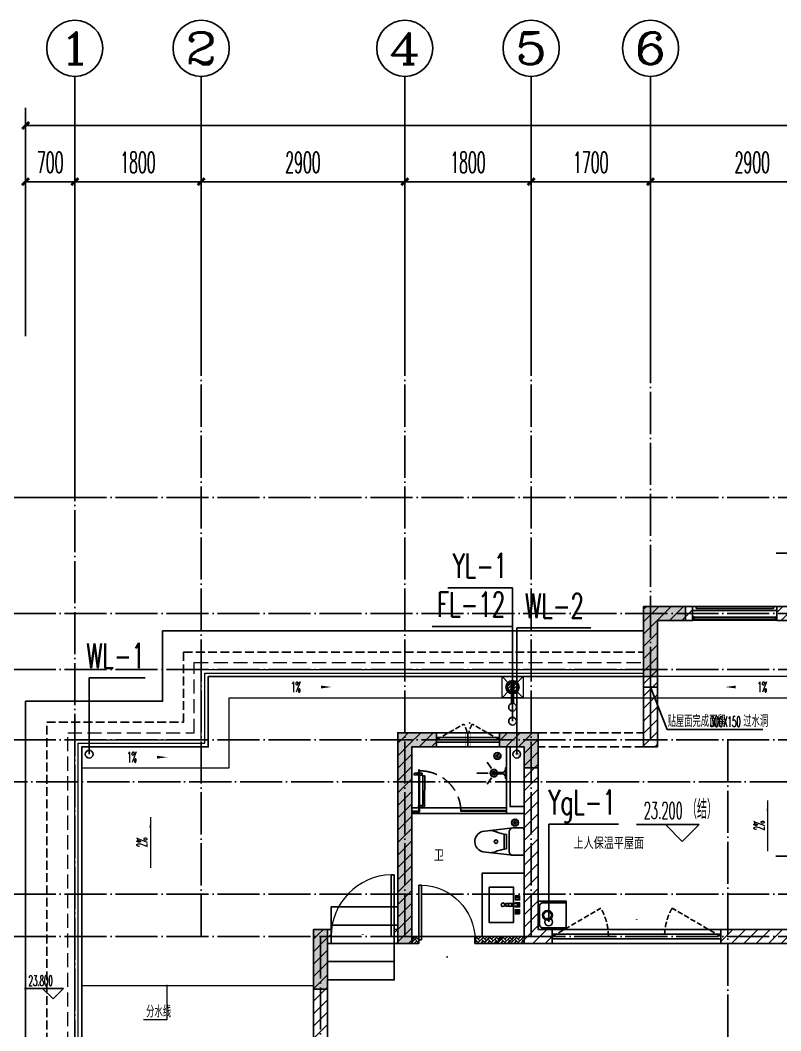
# Model space of a CAD drawing. Extents: x 27938 to 1507990, y 110129 to 923079.
# Drawn here: x 827139 to 837972, y 289166 to 303560 of the extents above; entities that cross this region are included whole.
import ezdxf
from ezdxf.enums import TextEntityAlignment as Align

# ---------------------------------------------------------------- set-up
doc = ezdxf.new("R2010")
doc.units = 0
doc.header["$LTSCALE"] = 1000
doc.header["$MEASUREMENT"] = 0
for name, pattern in [('#P_--_20B1_001_t3$0$DASH', [0.35, 0.25, -0.1]), ('__DASH', [0.35, 0.25, -0.1]), ('DASH', [0.35, 0.25, -0.1]), ('DOTE', [2.42, 2, -0.2, 0.02, -0.2])]:
    doc.linetypes.add(name, pattern=pattern)
for name, color, linetype in [('----建筑底图', 8, 'Continuous'), ('3-栏杆1', 135, 'Continuous'), ('AXIS', 3, 'Continuous'), ('AXIS_TEXT', 7, 'Continuous'), ('COLU', 7, 'Continuous'), ('COLUMN', 9, 'Continuous'), ('DIM_ELEV', 3, 'Continuous'), ('DIM_LEAD', 3, 'Continuous'), ('DIM_不分区消火栓', 1, 'Continuous'), ('DIM_废水', 31, 'Continuous'), ('DIM_污水', 2, 'Continuous'), ('DIM_雨水', 4, 'Continuous'), ('DIM_餐饮排水', 31, 'Continuous'), ('DOTE', 1, 'Continuous'), ('EQUIP_污水', 7, 'Continuous'), ('EQUIP_雨水斗', 7, 'Continuous'), ('IP-bath&kitchen-JOHNSON', 4, 'Continuous'), ('LVTRY', 6, 'Continuous'), ('P-bath&kitchen-JOHNSON', 4, 'Continuous'), ('PIPE-雨水', 4, 'TG_Y'), ('PUB_HATCH', 8, 'Continuous'), ('PUB_TEXT', 4, 'Continuous'), ('ROOF', 4, 'Continuous'), ('S-砼墙填充', 251, 'Continuous'), ('STAIR', 2, 'Continuous'), ('VPIPE-中水', 122, 'Continuous'), ('VPIPE-废水', 31, 'Continuous'), ('VPIPE-污水', 2, 'W'), ('VPIPE-雨水', 4, 'Y'), ('WALL', 9, 'Continuous'), ('WINDOW', 4, 'Continuous'), ('WINDOW_TEXT', 7, 'Continuous'), ('保温', 6, 'Continuous'), ('机电标识类', 1, 'Continuous'), ('污水', 3, 'Continuous'), ('看线', 251, 'Continuous'), ('管', 193, 'Continuous'), ('铝合金', 144, 'Continuous')]:
    doc.layers.add(name, color=color, linetype=linetype)
for name, color, linetype, lineweight in [('平面-分水线', 214, 'Continuous', 15), ('平面-排水沟', 86, 'Continuous', 15), ('平面-栏杆', 135, 'Continuous', 15), ('平面-看线', 45, 'Continuous', 15), ('平面-空调室内机', 176, 'Continuous', 9), ('空调', 76, 'Continuous', 13)]:
    doc.layers.add(name, color=color, linetype=linetype, lineweight=lineweight)
doc.styles.add('_TCH_AXIS', font='COMPLEX', dxfattribs={"bigfont": 'GBCBIG'})
doc.styles.add('_TCH_DIM', font='SIMPLEX.shx', dxfattribs={"width": 0.7, "bigfont": 'GBCBIG.shx'})
doc.styles.add('_TCH_DIM_T3', font='SIMPLEX.shx', dxfattribs={"width": 0.494118, "bigfont": 'GBCBIG.shx'})
doc.styles.add('_TCH_WINDOW', font='SIMPLEX.shx', dxfattribs={"width": 0.7, "height": 3.5, "bigfont": 'GBCBIG.shx'})
doc.styles.add('_TWT_SERIAL', font='SIMPLEX', dxfattribs={"width": 0.8, "height": 3.5, "bigfont": 'HZTXT'})
doc.styles.add('COMPLEX', font='COMPLEX')
doc.styles.add('DIM_FONT_T3', font='SIMPLEX', dxfattribs={"width": 0.705882, "bigfont": 'GBCBIG'})
doc.styles.get("Standard").update_dxf_attribs({"font": 'gbenor.shx', "bigfont": 'gbcbig.shx'})
doc.styles.add('TG_LINETYPE', font='SIMPLEX', dxfattribs={"width": 0.8, "height": 3, "bigfont": 'HZTXT'})
doc.linetypes.add('TG_Y', pattern='A,2,-0.229,["Y",TG_LINETYPE,S=0.1,R=0,X=-0.229,Y=-0.15],0', length=2.229)
doc.linetypes.add('W', pattern='A,3,-0.2,["W",Standard,S=0.25,R=0,X=-0.1,Y=-0.115],-0.2', length=3.4)
doc.linetypes.add('Y', pattern='A,3,-0.2,["Y",Standard,S=0.25,R=0,X=-0.1,Y=-0.115],-0.2', length=3.4)
doc.dimstyles.new('_TCH_ARCH&&100', dxfattribs={"dimtxt": 297.5, "dimasz": 100, "dimexe": 250, "dimexo": 300, "dimgap": 126.25, "dimtad": 1, "dimdec": 0, "dimzin": 0, "dimdsep": 46, "dimtxsty": '_TCH_DIM_T3', "dimblk": 'ARCHTICK', "dimcen": 0.09, "dimclrt": 4, "dimazin": 2, "dimtfac": 1, "dimtdec": 0, "dimtix": 1, "dimtmove": 2, "dimatfit": 3, "dimfxl": 100, "dimtolj": 1, "dimtzin": 0, "dimarcsym": 0})
pattern_1 = [(45, (0, 0), (0, 47.4157523), [100.584, -33.528]), (135, (23.708, 23.708), (3e-15, 47.4157523), [100.584, -33.528])]
pattern_2 = [(45, (0, 89.76), (-88.3884, 88.3884), [])]

# ---------------------------------------------------------------- blocks, each defined once
blk = doc.blocks.new('dongkong')
blk.add_wipeout([(-603756, 210771), (-603756, 210571), (-603836, 210571), (-603836, 210771)])
at = {"layer": '机电标识类', "color": 250, "linetype": 'DASH', "ltscale": 400}
for p, q in [((-603796, 210771), (-603796, 210571)), ((-603896, 210671), (-603696, 210671))]:
    blk.add_line(p, q, dxfattribs=at)
at = {"layer": '空调', "color": 6, "linetype": 'DASH', "const_width": 2}
blk.add_lwpolyline([(-603756, 210771), (-603756, 210571), (-603836, 210571), (-603836, 210771)], close=True, dxfattribs=at)
blk = doc.blocks.new('$lvtry$00000171')
at = {"color": 0}
for p, q in [((-74, 11), (-11, 74)), ((-70, -27), (27, 70)), ((-53, -53), (53, 53)), ((-27, -70), (70, 27)), ((11, -74), (74, -11))]:
    blk.add_line(p, q, dxfattribs=at)
blk.add_circle((0, 0), 75, dxfattribs=at)
blk.add_point((0, 0), dxfattribs=at)
blk = doc.blocks.new('R5T6Y7TRF')
at = {"layer": '平面-分水线', "color": 4, "elevation": -134}
blk.add_lwpolyline([(392485, -26438), (392785, -26438), (392785, -26738), (392485, -26738)], close=True, dxfattribs=at)
for points in [[(392485, -26438), (392582, -26534)], [(392688, -26534), (392785, -26438)], [(392485, -26738), (392593, -26629)], [(392676, -26629), (392785, -26738)]]:
    blk.add_lwpolyline(points, dxfattribs=at)
at = {"layer": 'LVTRY', "color": 4}
blk.add_blockref('$lvtry$00000171', (392635, -26588, -134), dxfattribs=at)
blk = doc.blocks.new('GDGDGDGRGD')
at = {"linetype": '__DASH', "ltscale": 0.1}
blk.add_wipeout([(428917, 296115), (428717, 296115), (428717, 295815), (428917, 295815)], dxfattribs=at).dxf.layer = '污水'
at = {"layer": '机电标识类', "color": 250, "linetype": 'DASH', "ltscale": 400}
for p, q in [((428817, 295715), (428817, 296215)), ((428917, 295965), (428717, 295965))]:
    blk.add_line(p, q, dxfattribs=at)
at = {"layer": '污水', "linetype": '__DASH', "ltscale": 0.1, "const_width": 10}
blk.add_lwpolyline([(428917, 296115), (428717, 296115), (428717, 295815), (428917, 295815)], close=True, dxfattribs=at)
blk = doc.blocks.new('GDGDGRD')
at = {"layer": 'PUB_HATCH'}
blk.add_hatch(color=256, dxfattribs=at).paths.add_polyline_path([(429316, 297615), (428717, 297615), (428717, 296615), (428917, 296615), (428917, 297415), (429316, 297415)])
at = {"layer": 'S-砼墙填充'}
h = blk.add_hatch(color=256, dxfattribs=at)
h.dxf.hatch_style = 1
h.paths.add_polyline_path([(425767, 295815), (425767, 295615), (425417, 295615), (425417, 292815), (425217, 292815), (425217, 295815)])
h = blk.add_hatch(color=256, dxfattribs=at)
h.dxf.hatch_style = 1
h.paths.add_polyline_path([(426667, 295815), (426667, 295615), (427017, 295615), (427017, 295315), (427217, 295315), (427217, 295815)])
h = blk.add_hatch(color=256, dxfattribs=at)
h.dxf.hatch_style = 1
h.paths.add_polyline_path([(424217, 293015), (424217, 292815), (424217, 292165), (424017, 292165), (424017, 293015)])
at = {"layer": 'COLU', "color": 6}
for points in [[(425767, 295815), (425767, 295615), (425417, 295615), (425417, 292815), (425217, 292815), (425217, 295815)], [(426667, 295815), (426667, 295615), (427017, 295615), (427017, 295315), (427217, 295315), (427217, 295815)], [(424217, 293015), (424217, 292815), (424217, 292815), (424217, 292165), (424017, 292165), (424017, 293015)]]:
    blk.add_lwpolyline(points, close=True, dxfattribs=at)
at = {"layer": 'COLUMN', "color": 6}
for p, q in [((429316, 297615), (428717, 297615)), ((428717, 297615), (428717, 296615)), ((429316, 297415), (429316, 297615)), ((428917, 296615), (428917, 297415)), ((428917, 297415), (429316, 297415)), ((428717, 296615), (428917, 296615))]:
    blk.add_line(p, q, dxfattribs=at)
blk = doc.blocks.new('VXVXVXDVXDVXVDX')
at = {"layer": '保温', "linetype": 'ByBlock', "ltscale": 10}
h = blk.add_hatch(dxfattribs=at)
h.set_pattern_fill('AR-HBONE', color=251, scale=55)
h.set_pattern_definition(pattern_1)
h.paths.add_polyline_path([(425517, 292815), (425517, 292915), (425417, 292915), (425417, 292815)])
h = blk.add_hatch(dxfattribs=at)
h.set_pattern_fill('AR-HBONE', color=251, scale=55)
h.set_pattern_definition(pattern_1)
h.paths.add_polyline_path([(427017, 292815), (427017, 292915), (426317, 292915), (426317, 292815)])
at = {"layer": '保温', "color": 251, "linetype": 'ByBlock', "ltscale": 10}
blk.add_line((427017, 292915), (427017, 292815), dxfattribs=at)
blk = doc.blocks.new('A$C3EB2330C')
at = {"layer": '管'}
for p, q in [((0, 380), (330, 380)), ((380, 330), (380, 70)), ((330, 20), (0, 20))]:
    blk.add_line(p, q, dxfattribs=at)
blk.add_lwpolyline([(400, 400), (400, 0), (0, 0), (0, 400)], close=True, dxfattribs=at)
for centre, start, end in [((330, 330), 0, 90), ((330, 70), 270, 360)]:
    blk.add_arc(centre, 50, start, end, dxfattribs=at)
blk.add_ellipse((267, 200), major_axis=(-49.5, -49.5), ratio=1, start_param=-0.785398, end_param=5.497787, dxfattribs=at)
blk = doc.blocks.new('rrrrrrrrrrrra')
at = {"color": 0}
for p, q in [((-112, 459), (-112, 324)), ((253, 484), (-87, 484)), ((278, 324), (278, 459)), ((-112, 324), (-64, -103)), ((278, 324), (228, -116)), ((-59, 271), (224, 271)), ((-21, 232), (-34, 154)), ((191, 200), (-26, 200)), ((186, 232), (-21, 232)), ((186, 232), (199, 154))]:
    blk.add_line(p, q, dxfattribs=at)
for centre, radius, start, end in [((-87, 459), 25, 90, 180), ((253, 459), 25, 0, 90), ((-59, 324), 53.3, 180, 270), ((224, 324), 53.3, 270, 0), ((-323, 210), 294, 333.5369, 351.4828), ((488, 210), 294, 188.5172, 206.4631), ((149, -3), 224, 158.5202, 180), ((16, -3), 224, 0, 21.4798), ((84, -64), 153, 195.0773, 340.1181)]:
    blk.add_arc(centre, radius, start, end, dxfattribs=at)
blk = doc.blocks.new('A$C1E0F638F')
at = {"color": 0}
for points in [[(500, 435), (500, 85), (0, 85), (0, 435)], [(270, 30), (230, 30), (230, 195), (270, 195)], [(120, 0), (180, 0), (180, 60), (120, 60)], [(147, 55), (153, 55), (153, 5), (147, 5)], [(230, 30), (270, 30), (270, 10), (230, 10)], [(380, 0), (320, 0), (320, 60), (380, 60)], [(353, 55), (347, 55), (347, 5), (353, 5)]]:
    blk.add_lwpolyline(points, close=True, dxfattribs=at)
blk.add_lwpolyline([(270, 60), (280, 60), (280, 0), (220, 0), (220, 60), (230, 60)], dxfattribs=at)
blk.add_circle((250, 236), 26, dxfattribs=at)
blk = doc.blocks.new('135')
blk.add_hatch(color=0).paths.add_polyline_path([(5, 2), (4, -1), (-5, 2), (-4, 5)])
at = {"color": 0}
for p, q in [((-6, 19), (-3, 19)), ((-3, 19), (-6, 19)), ((-6, 3), (5, -2)), ((-6, 3), (-5, 3)), ((-5, 11), (-5, 31)), ((5, 11), (-5, 11)), ((5, 10), (-5, 10)), ((-5, 3), (-4, 6)), ((-4, 6), (5, 2)), ((0, 0), (0, 39)), ((6, 19), (3, 19)), ((3, 19), (6, 19)), ((4, -1), (5, 2)), ((5, 11), (5, 32)), ((4, -1), (6, -2))]:
    blk.add_line(p, q, dxfattribs=at)
for centre, radius, start, end in [((6, 16), 13.5, 151.0147, 204.8403), ((13, 4), 20.5, 163.0924, 182.0012), ((-6, 4), 1, 184.2275, 248.4661), ((-5, 22), 0.5, 335.7643, 151.0147), ((4, 18), 9.42, 155.7643, 171.9773), ((9, 15), 14.6, 166.278, 198.0953), ((14, 4), 19.5, 163.7443, 182.5269), ((-5, 3), 0.5, 181.9385, 247.2597), ((5, 22), 0.5, 29.8425, 204.574), ((-6, 17), 11.7, 10.475, 24.574), ((-6, 15), 12.4, 338.6449, 16.0476), ((29, 7), 24, 172.9439, 199.2318), ((-6, 16), 13.4, 334.9111, 29.8425), ((26, 6), 20.6, 169.1454, 199.9526), ((6, -1), 1.17, 247.4597, 19.9526), ((6, -1), 0.5, 247.4597, 19.2318)]:
    blk.add_arc(centre, radius, start, end, dxfattribs=at)
blk.add_open_spline([(-5, 31), (-4, 31), (-2, 33), (1, 29), (3, 31), (5, 32)], degree=3, knots=[0, 0, 0, 0, 3.066329, 6.218313, 11.124135, 11.124135, 11.124135, 11.124135], dxfattribs=at)
blk = doc.blocks.new('SDFAWERAWER')
at = {"layer": 'LVTRY', "color": 0}
for p, q in [((593941, -1242210), (593784, -1242595)), ((593965, -1242220), (593807, -1242604)), ((593941, -1242210), (593965, -1242220)), ((593988, -1242191), (593978, -1242214)), ((594007, -1242226), (593978, -1242214)), ((594017, -1242203), (593988, -1242191)), ((594016, -1242220), (594027, -1242193)), ((594016, -1242220), (594022, -1242223)), ((594026, -1242204), (594018, -1242222)), ((594018, -1242222), (594021, -1242220)), ((594025, -1242211), (594021, -1242220)), ((594023, -1242221), (594022, -1242223)), ((594022, -1242223), (594024, -1242222)), ((594023, -1242211), (594030, -1242194)), ((594024, -1242221), (594024, -1242222)), ((594025, -1242211), (594031, -1242197)), ((594027, -1242193), (594033, -1242195)), ((594028, -1242234), (594078, -1242255)), ((594030, -1242194), (594031, -1242197)), ((594032, -1242197), (594033, -1242195)), ((594033, -1242195), (594034, -1242197)), ((594034, -1242198), (594034, -1242197)), ((594047, -1242201), (594036, -1242229)), ((594036, -1242229), (594039, -1242230)), ((594037, -1242211), (594088, -1242232)), ((594039, -1242230), (594045, -1242214)), ((594039, -1242230), (594042, -1242228)), ((594042, -1242228), (594051, -1242205)), ((594050, -1242202), (594043, -1242218)), ((594047, -1242201), (594050, -1242202)), ((594050, -1242202), (594051, -1242205)), ((594057, -1242246), (594067, -1242223)), ((593784, -1242595), (593807, -1242604)), ((593803, -1242641), (593813, -1242618)), ((593803, -1242641), (593833, -1242653)), ((593813, -1242618), (593842, -1242630)), ((593842, -1242630), (593833, -1242653)), ((593834, -1242656), (593833, -1242653)), ((593845, -1242629), (593834, -1242656)), ((593836, -1242657), (593834, -1242656)), ((593848, -1242630), (593836, -1242657)), ((593845, -1242629), (593842, -1242630)), ((593848, -1242630), (593845, -1242629)), ((593847, -1242662), (593858, -1242634)), ((593847, -1242662), (593850, -1242663)), ((593850, -1242663), (593861, -1242635)), ((593852, -1242662), (593862, -1242637)), ((593858, -1242634), (593861, -1242635)), ((593861, -1242635), (593862, -1242637))]:
    blk.add_line(p, q, dxfattribs=at)
blk.add_lwpolyline([(593823, -1242717), (594046, -1242174), (594037, -1242170), (593814, -1242713)], close=True, dxfattribs=at)
blk.add_arc((594075, -1242240), 15.3, 281.7932, 33.7019, dxfattribs=at)
for centre, major_axis, start_param, end_param in [((593974, -1242224), (3.93, 9.6), 0, 1.570796), ((593817, -1242608), (13.5, 33.1), 1.570796, 3.141593), ((593817, -1242608), (3.93, 9.6), 1.570796, 3.141593)]:
    blk.add_ellipse(centre, major_axis=major_axis, ratio=1, start_param=start_param, end_param=end_param, dxfattribs=at)
at = {"layer": 'P-bath&kitchen-JOHNSON', "color": 0, "linetype": 'DASH'}
blk.add_arc((593810, -1242714), 586, 67.5369, 157.1325, dxfattribs=at)
at = {"layer": 'LVTRY', "color": 8, "xscale": -1, "rotation": 157.7329157530927}
blk.add_blockref('135', (594045, -1242162), dxfattribs=at)
blk = doc.blocks.new('A$C5DCB2F21')
at = {"layer": 'IP-bath&kitchen-JOHNSON', "color": 0}
for p, q in [((-68, -213), (-158, -275)), ((0, -261), (0, -425)), ((68, -213), (158, -275))]:
    blk.add_line(p, q, dxfattribs=at)
for centre, major_axis, ratio, start_param, end_param in [((0, -179), (-51, 0), 0.990052, -1.36297, 4.504563), ((0, -178), (-26.8, 0), 0.994812, -1.167677, 4.309269)]:
    blk.add_ellipse(centre, major_axis=major_axis, ratio=ratio, start_param=start_param, end_param=end_param, dxfattribs=at)
at = {"layer": 'LVTRY', "color": 0}
for p, q in [((74, 0), (-74, 0)), ((-10, -174), (-10, -49)), ((11, -174), (11, -49))]:
    blk.add_line(p, q, dxfattribs=at)
blk.add_lwpolyline([(74, 0), (74, -16), (-74, -16), (-74, 0)], dxfattribs=at)
for points in [[(-26, -31, -0.364142), (-38, -16, -0.020495)], [(-10, -49, 0.214893), (-26, -31, 7.649644)], [(11, -49, -0.21439), (26, -31, -7.649644)], [(26, -31, 0.364142), (38, -16, 0.020495)]]:
    blk.add_lwpolyline(points, format="xyb", dxfattribs=at)
blk.add_arc((0, -174), 10.5, 180, 0, dxfattribs=at)
for centre, major_axis, ratio, start_param, end_param in [((0, -181), (53.6, 0), 0.987577, 1.76809, 7.656688), ((-12, -165), (0, 1.43), 0.85, -1.570796, 4.712389), ((-12, -189), (0, 1.43), 0.85, 4.712389, 10.995574), ((12, -165), (0, 1.43), 0.85, 4.712389, 10.995574), ((12, -189), (0, 1.43), 0.85, 4.712389, 10.995574)]:
    blk.add_ellipse(centre, major_axis=major_axis, ratio=ratio, start_param=start_param, end_param=end_param, dxfattribs=at)
blk = doc.blocks.new('A$C5C58052D')
at = {"layer": 'IP-bath&kitchen-JOHNSON', "color": 0}
for p, q in [((-50, -870), (-1400, -870)), ((-1400, -915), (-1300, -915)), ((-1400, -925), (-1300, -925)), ((-50, -950), (-1400, -950)), ((-1300, -925), (-1300, -915)), ((-50, -905), (-700, -905)), ((-700, -915), (-700, -905)), ((-50, -915), (-700, -915))]:
    blk.add_line(p, q, dxfattribs=at)
for points in [[(-50, 0), (-50, -950), (200, -950)], [(0, 0), (0, -850), (200, -850)]]:
    blk.add_lwpolyline(points, dxfattribs=at)
at = {"layer": 'LVTRY', "color": 0}
blk.add_lwpolyline([(-400, -2700), (200, -2700), (200, -1800), (-400, -1800)], close=True, dxfattribs=at)
at = {"layer": 'IP-bath&kitchen-JOHNSON', "color": 8, "xscale": -1}
for name, p, rotation in [('SDFAWERAWER', (1019019, 924235), 337.7402306568928), ('A$C5DCB2F21', (-50, -375), 269.991511475553)]:
    blk.add_blockref(name, p, dxfattribs=dict(at, rotation=rotation))
at = {"layer": 'LVTRY', "color": 8, "xscale": 0.6666666667107826, "yscale": 0.6666666667107826}
for p in [(-180, -130), (70, -1080)]:
    blk.add_blockref('$lvtry$00000171', p, dxfattribs=at)
at = {"layer": 'LVTRY', "color": 8, "extrusion": (0, 0, -1), "zscale": -1, "rotation": 90.00000000000001}
blk.add_blockref('rrrrrrrrrrrra', (284, -1433), dxfattribs=at)
at = {"layer": 'LVTRY', "color": 8, "rotation": 90.00000000000001}
blk.add_blockref('A$C1E0F638F', (135, -2500), dxfattribs=at)
blk = doc.blocks.new('_ArchTick')
at = {"color": 0, "linetype": 'ByBlock', "const_width": 0.4}
blk.add_lwpolyline([(-0.5, -0.5), (0.5, 0.5)], dxfattribs=at)
blk = doc.blocks.new('*D1199')
at = {"layer": 'AXIS', "color": 0, "lineweight": -2}
for p, q in [((13602, -14350), (13602, -11100)), ((65002, -14350), (65002, -11100)), ((13602, -11350), (65002, -11350))]:
    blk.add_line(p, q, dxfattribs=at)
at = {"layer": 'Defpoints', "color": 0}
for p in [(65002, -11350), (13602, -14650), (65002, -14650)]:
    blk.add_point(p, dxfattribs=at)
at = {"layer": 'AXIS', "color": 0, "lineweight": -2, "xscale": 100, "yscale": 100, "zscale": 100, "rotation": 180}
blk.add_blockref('_ArchTick', (13602, -11350), dxfattribs=at)
at = {"layer": 'AXIS', "color": 0, "lineweight": -2, "xscale": 100, "yscale": 100, "zscale": 100}
blk.add_blockref('_ArchTick', (65002, -11350), dxfattribs=at)
at = {"layer": 'AXIS', "color": 4, "insert": (39302, -11075), "char_height": 297.5, "attachment_point": 5, "style": '_TCH_DIM_T3'}
blk.add_mtext('\\A1;51400', dxfattribs=at)
blk = doc.blocks.new('*D1200')
at = {"layer": 'AXIS', "color": 0, "lineweight": -2}
for p, q in [((13602, -14350), (13602, -11900)), ((14302, -14350), (14302, -11900)), ((13602, -12150), (14302, -12150))]:
    blk.add_line(p, q, dxfattribs=at)
at = {"layer": 'Defpoints', "color": 0}
for p in [(14302, -12150), (13602, -14650), (14302, -14650)]:
    blk.add_point(p, dxfattribs=at)
at = {"layer": 'AXIS', "color": 0, "lineweight": -2, "xscale": 100, "yscale": 100, "zscale": 100, "rotation": 180}
blk.add_blockref('_ArchTick', (13602, -12150), dxfattribs=at)
at = {"layer": 'AXIS', "color": 0, "lineweight": -2, "xscale": 100, "yscale": 100, "zscale": 100}
blk.add_blockref('_ArchTick', (14302, -12150), dxfattribs=at)
at = {"layer": 'AXIS', "color": 4, "insert": (13952, -11875), "char_height": 297.5, "attachment_point": 5, "style": '_TCH_DIM_T3'}
blk.add_mtext('\\A1;700', dxfattribs=at)
blk = doc.blocks.new('*D1201')
at = {"layer": 'AXIS', "color": 0, "lineweight": -2}
for p, q in [((14302, -14350), (14302, -11900)), ((16102, -14350), (16102, -11900)), ((14302, -12150), (16102, -12150))]:
    blk.add_line(p, q, dxfattribs=at)
at = {"layer": 'Defpoints', "color": 0}
for p in [(16102, -12150), (14302, -14650), (16102, -14650)]:
    blk.add_point(p, dxfattribs=at)
at = {"layer": 'AXIS', "color": 0, "lineweight": -2, "xscale": 100, "yscale": 100, "zscale": 100, "rotation": 180}
blk.add_blockref('_ArchTick', (14302, -12150), dxfattribs=at)
at = {"layer": 'AXIS', "color": 0, "lineweight": -2, "xscale": 100, "yscale": 100, "zscale": 100}
blk.add_blockref('_ArchTick', (16102, -12150), dxfattribs=at)
at = {"layer": 'AXIS', "color": 4, "insert": (15202, -11875), "char_height": 297.5, "attachment_point": 5, "style": '_TCH_DIM_T3'}
blk.add_mtext('\\A1;1800', dxfattribs=at)
blk = doc.blocks.new('*D1202')
at = {"layer": 'AXIS', "color": 0, "lineweight": -2}
for p, q in [((16102, -14350), (16102, -11900)), ((19002, -14350), (19002, -11900)), ((16102, -12150), (19002, -12150))]:
    blk.add_line(p, q, dxfattribs=at)
at = {"layer": 'Defpoints', "color": 0}
for p in [(19002, -12150), (16102, -14650), (19002, -14650)]:
    blk.add_point(p, dxfattribs=at)
at = {"layer": 'AXIS', "color": 0, "lineweight": -2, "xscale": 100, "yscale": 100, "zscale": 100, "rotation": 180}
blk.add_blockref('_ArchTick', (16102, -12150), dxfattribs=at)
at = {"layer": 'AXIS', "color": 0, "lineweight": -2, "xscale": 100, "yscale": 100, "zscale": 100}
blk.add_blockref('_ArchTick', (19002, -12150), dxfattribs=at)
at = {"layer": 'AXIS', "color": 4, "insert": (17552, -11875), "char_height": 297.5, "attachment_point": 5, "style": '_TCH_DIM_T3'}
blk.add_mtext('\\A1;2900', dxfattribs=at)
blk = doc.blocks.new('*D1203')
at = {"layer": 'AXIS', "color": 0, "lineweight": -2}
for p, q in [((19002, -14350), (19002, -11900)), ((20802, -14350), (20802, -11900)), ((19002, -12150), (20802, -12150))]:
    blk.add_line(p, q, dxfattribs=at)
at = {"layer": 'Defpoints', "color": 0}
for p in [(20802, -12150), (19002, -14650), (20802, -14650)]:
    blk.add_point(p, dxfattribs=at)
at = {"layer": 'AXIS', "color": 0, "lineweight": -2, "xscale": 100, "yscale": 100, "zscale": 100, "rotation": 180}
blk.add_blockref('_ArchTick', (19002, -12150), dxfattribs=at)
at = {"layer": 'AXIS', "color": 0, "lineweight": -2, "xscale": 100, "yscale": 100, "zscale": 100}
blk.add_blockref('_ArchTick', (20802, -12150), dxfattribs=at)
at = {"layer": 'AXIS', "color": 4, "insert": (19902, -11875), "char_height": 297.5, "attachment_point": 5, "style": '_TCH_DIM_T3'}
blk.add_mtext('\\A1;1800', dxfattribs=at)
blk = doc.blocks.new('*D1204')
at = {"layer": 'AXIS', "color": 0, "lineweight": -2}
for p, q in [((20802, -14350), (20802, -11900)), ((22502, -14350), (22502, -11900)), ((20802, -12150), (22502, -12150))]:
    blk.add_line(p, q, dxfattribs=at)
at = {"layer": 'Defpoints', "color": 0}
for p in [(22502, -12150), (20802, -14650), (22502, -14650)]:
    blk.add_point(p, dxfattribs=at)
at = {"layer": 'AXIS', "color": 0, "lineweight": -2, "xscale": 100, "yscale": 100, "zscale": 100, "rotation": 180}
blk.add_blockref('_ArchTick', (20802, -12150), dxfattribs=at)
at = {"layer": 'AXIS', "color": 0, "lineweight": -2, "xscale": 100, "yscale": 100, "zscale": 100}
blk.add_blockref('_ArchTick', (22502, -12150), dxfattribs=at)
at = {"layer": 'AXIS', "color": 4, "insert": (21652, -11875), "char_height": 297.5, "attachment_point": 5, "style": '_TCH_DIM_T3'}
blk.add_mtext('\\A1;1700', dxfattribs=at)
blk = doc.blocks.new('*D1205')
at = {"layer": 'AXIS', "color": 0, "lineweight": -2}
for p, q in [((22502, -14350), (22502, -11900)), ((25402, -14350), (25402, -11900)), ((22502, -12150), (25402, -12150))]:
    blk.add_line(p, q, dxfattribs=at)
at = {"layer": 'Defpoints', "color": 0}
for p in [(25402, -12150), (22502, -14650), (25402, -14650)]:
    blk.add_point(p, dxfattribs=at)
at = {"layer": 'AXIS', "color": 0, "lineweight": -2, "xscale": 100, "yscale": 100, "zscale": 100, "rotation": 180}
blk.add_blockref('_ArchTick', (22502, -12150), dxfattribs=at)
at = {"layer": 'AXIS', "color": 0, "lineweight": -2, "xscale": 100, "yscale": 100, "zscale": 100}
blk.add_blockref('_ArchTick', (25402, -12150), dxfattribs=at)
at = {"layer": 'AXIS', "color": 4, "insert": (23952, -11875), "char_height": 297.5, "attachment_point": 5, "style": '_TCH_DIM_T3'}
blk.add_mtext('\\A1;2900', dxfattribs=at)
blk = doc.blocks.new('_AXISO')
at = {"color": 0}
blk.add_circle((0, 0), 0.5, dxfattribs=at)
at = {"layer": 'AXIS_TEXT', "color": 0, "style": 'COMPLEX', "width": 1.041667}
blk.add_attdef('A', text='', height=0.56, dxfattribs=at).set_placement((-0.25, -0.28), (0.25, -0.28), align=Align.FIT)
blk = doc.blocks.new('$DorLib2D$00000001')
at = {"color": 0}
for p, q in [((0.45, 0.975), (0.5, 0.975)), ((0.45, 0), (0.45, 0.975)), ((0.5, 0), (0.5, 0.975)), ((0.5, 0), (0.45, 0))]:
    blk.add_line(p, q, dxfattribs=at)
at = {"color": 0, "lineweight": 13}
blk.add_arc((0.475, 0), 0.975, 91.4693, 180, dxfattribs=at)
blk = doc.blocks.new('$WINLIB2D$00000001')
at = {"color": 0}
for points in [[(-0.5, 0.5), (-0.5, -0.5)], [(-0.5, 0.5), (0.5, 0.5)], [(0.5, -0.5), (0.5, 0.5)], [(0.5, 0.1667), (-0.5, 0.1667)], [(0.5, -0.1667), (-0.5, -0.1667)], [(-0.5, -0.5), (0.5, -0.5)]]:
    blk.add_lwpolyline(points, dxfattribs=at)
blk = doc.blocks.new('$TwtSys$00000147')
blk.add_circle((0, 0, 0), 25)
blk = doc.blocks.new('$TwtSys$00000139')
at = {"color": 7}
for p, q in [((-19, 92, 0), (-19, -92, 0)), ((19, 92, 0), (19, -92, 0))]:
    blk.add_line(p, q, dxfattribs=at)
blk.add_circle((0, 0, 0), 93.8)
blk = doc.blocks.new('A$C1B43746D')
at = {"layer": 'PUB_HATCH'}
h = blk.add_hatch(dxfattribs=at)
h.set_pattern_fill('普通砖', color=256, scale=50, style=0)
h.set_pattern_definition(pattern_2)
h.paths.add_polyline_path([(23102.5, -18199.8), (22402.5, -18199.8), (22602.5, -18399.8), (23102.5, -18399.8)])
h = blk.add_hatch(dxfattribs=at)
h.set_pattern_fill('普通砖', color=256, scale=50, style=0)
h.set_pattern_definition(pattern_2)
h.paths.add_polyline_path([(24602.5, -18266.5), (24502.5, -18199.8), (24302.5, -18199.8), (24302.5, -18399.8), (24602.5, -18399.8)])
h = blk.add_hatch(dxfattribs=at)
h.set_pattern_fill('普通砖', color=256, scale=50, style=0)
h.set_pattern_definition(pattern_2)
h.paths.add_polyline_path([(19102.5, -20199.8), (19452.5, -20199.8), (19452.5, -19999.8), (18902.5, -19999.8)])
h = blk.add_hatch(dxfattribs=at)
h.set_pattern_fill('普通砖', color=256, scale=50, style=0)
h.set_pattern_definition(pattern_2)
h.paths.add_polyline_path([(19002.5, -22899.8), (19102.5, -22899.8), (19102.5, -20199.8), (18902.5, -19999.8), (18902.5, -22799.8)])
h = blk.add_hatch(dxfattribs=at)
h.set_pattern_fill('普通砖', color=256, scale=50, style=0)
h.set_pattern_definition(pattern_2)
h.paths.add_polyline_path([(20902.5, -19999.8), (20352.5, -19999.8), (20352.5, -20199.8), (20702.5, -20199.8)])
h = blk.add_hatch(dxfattribs=at)
h.set_pattern_fill('普通砖', color=256, scale=50, style=0)
h.set_pattern_definition(pattern_2)
h.paths.add_polyline_path([(20802.5, -22899.8), (20902.5, -22799.8), (20902.5, -19999.8), (20702.5, -20199.8), (20702.5, -22899.8)])
h = blk.add_hatch(dxfattribs=at)
h.set_pattern_fill('普通砖', color=256, scale=50, style=0)
h.set_pattern_definition(pattern_2)
h.paths.add_polyline_path([(17902.5, -22999.8), (17952.5, -22999.8), (17952.5, -22799.8), (17702.5, -22799.8)])
h = blk.add_hatch(dxfattribs=at)
h.set_pattern_fill('普通砖', color=256, scale=50, style=0)
h.set_pattern_definition(pattern_2)
h.paths.add_polyline_path([(17802.5, -27399.8), (17902.5, -27299.8), (17902.5, -22999.8), (17702.5, -22799.8), (17702.5, -27299.8)])
h = blk.add_hatch(dxfattribs=at)
h.set_pattern_fill('普通砖', color=256, scale=50, style=0)
h.set_pattern_definition(pattern_2)
h.paths.add_polyline_path([(18902.5, -22799.8), (18852.5, -22799.8), (18852.5, -22999.8), (19002.5, -22999.8), (19002.5, -22899.8)])
h = blk.add_hatch(dxfattribs=at)
h.set_pattern_fill('普通砖', color=256, scale=50, style=0)
h.set_pattern_definition(pattern_2)
h.paths.add_polyline_path([(20802.5, -22999.8), (21102.5, -22999.8), (21102.5, -22799.8), (20902.5, -22799.8), (20802.5, -22899.8)])
h = blk.add_hatch(dxfattribs=at)
h.set_pattern_fill('普通砖', color=256, scale=50, style=0)
h.set_pattern_definition(pattern_2)
h.paths.add_polyline_path([(25452.5, -22799.8), (23502.5, -22799.8), (23502.5, -22999.8), (25452.5, -22999.8), (25519.1, -22899.8)])
h = blk.add_hatch(dxfattribs=at)
h.set_pattern_fill('普通砖', color=256, scale=50, style=0)
h.set_pattern_definition(pattern_2)
h.paths.add_polyline_path([(19002.5, -22999.8), (19202.5, -22999.8), (19202.5, -22899.8), (19002.5, -22899.8)])
h = blk.add_hatch(dxfattribs=at)
h.set_pattern_fill('普通砖', color=256, scale=50, style=0)
h.set_pattern_definition(pattern_2)
h.paths.add_polyline_path([(20802.5, -22899.8), (20002.5, -22899.8), (20002.5, -22999.8), (20802.5, -22999.8)])
at = {"layer": '平面-排水沟'}
for points in [[(24174.4, -20964.1), (24174.4, -21114.1), (24154.4, -21114.1)], [(15385.6, -21203.6), (15385.6, -21353.6), (15365.6, -21353.6)]]:
    blk.add_hatch(color=8, dxfattribs=at).paths.add_polyline_path(points)
at = {"layer": '3-栏杆1', "color": 8}
for p, q in [((23122.7, -18350.7), (23102.5, -18332.9)), ((23102.5, -18332.9), (23122.7, -18350.7)), ((23122.7, -18380), (23102.5, -18399.8)), ((23102.5, -18399.8), (23122.7, -18380)), ((23122.7, -18350.7), (24282.2, -18350.7)), ((23122.7, -18350.7), (23122.7, -18380)), ((24282.2, -18380), (23122.7, -18380)), ((24282.2, -18350.7), (24302.5, -18332.9)), ((24302.5, -18332.9), (24282.2, -18350.7)), ((24282.2, -18350.7), (24282.2, -18380)), ((24302.5, -18399.8), (24282.2, -18380))]:
    blk.add_line(p, q, dxfattribs=at)
at = {"layer": 'AXIS', "color": 8}
for p, q in [((14302.5, -14649.8), (14302.5, -10649.8)), ((16102.5, -14649.8), (16102.5, -10649.8)), ((19002.5, -14649.8), (19002.5, -10649.8)), ((20802.5, -14649.8), (20802.5, -10649.8)), ((22502.5, -14649.8), (22502.5, -10649.8))]:
    blk.add_line(p, q, dxfattribs=at)
at = {"layer": 'DIM_ELEV', "color": 8}
for p, q in [((23194.7, -21307.6), (22302.5, -21307.6)), ((22954.7, -21547.6), (22714.7, -21307.6)), ((22954.7, -21547.6), (23194.7, -21307.6)), ((14143.4, -23640.7), (13585.7, -23640.7)), ((13993.4, -23790.7), (13843.4, -23640.7)), ((13993.4, -23790.7), (14143.4, -23640.7))]:
    blk.add_line(p, q, dxfattribs=at)
at = {"layer": 'DIM_LEAD', "color": 8}
blk.add_line((22737.9, -19951.2), (24099.9, -19951.2), dxfattribs=at)
at = {"layer": 'DOTE', "color": 169, "linetype": 'DOTE', "ltscale": 0.3}
for p, q in [((14302.5, -14649.8), (14302.5, -31199.8)), ((16102.5, -22899.8), (16102.5, -14649.8)), ((19002.5, -22899.8), (19002.5, -14649.8)), ((20802.5, -22899.8), (20802.5, -14649.8)), ((22502.5, -20099.8), (22502.5, -14649.8)), ((66302.5, -16649.8), (12302.5, -16649.8)), ((66302.5, -18299.8), (12302.5, -18299.8)), ((66302.5, -19099.8), (12302.5, -19099.8)), ((66302.5, -20099.8), (12302.5, -20099.8)), ((23602.7, -20099.8), (23602.4, -31199.8)), ((12302.5, -20699.5), (66302.5, -20699.5)), ((66302.5, -22299.8), (12302.5, -22299.8)), ((66302.5, -22899.8), (12302.5, -22899.8)), ((17802.5, -22899.8), (17802.5, -31199.8))]:
    blk.add_line(p, q, dxfattribs=at)
at = {"layer": 'STAIR', "color": 8}
blk.add_line((17952.5, -22999.8), (18852.5, -22999.8), dxfattribs=at)
for points in [[(18902.5, -22739.8), (18902.5, -22479.8), (17952.5, -22479.8), (17952.5, -22739.8)], [(18902.5, -22999.8), (18902.5, -22739.8), (17952.5, -22739.8), (17952.5, -22999.8)], [(18852.5, -22999.8), (18852.5, -23259.8), (17902.4, -23259.8), (17902.4, -22999.8)], [(18852.5, -23259.8), (18852.5, -23519.8), (17902.4, -23519.8), (17902.4, -23259.8)]]:
    blk.add_lwpolyline(points, dxfattribs=at)
at = {"layer": 'VPIPE-中水', "color": 8, "linetype": 'Continuous'}
blk.add_circle((20597.2, -20304.8), 55, dxfattribs=at)
at = {"layer": 'VPIPE-雨水', "color": 8}
blk.add_circle((21035, -22599.8), 55, dxfattribs=at)
at = {"layer": 'WALL', "color": 8}
for p, q in [((23102.5, -18199.8), (22402.5, -18199.8)), ((23102.5, -18399.8), (23102.5, -18199.8)), ((24502.5, -18199.8), (24302.5, -18199.8)), ((24302.5, -18399.8), (24302.5, -18199.8)), ((23102.5, -18399.8), (22602.5, -18399.8)), ((24602.5, -18399.8), (24302.5, -18399.8)), ((19452.5, -19999.8), (18902.5, -19999.8)), ((18902.5, -22799.8), (18902.5, -19999.8)), ((19452.5, -20199.8), (19452.5, -19999.8)), ((20902.5, -19999.8), (20352.5, -19999.8)), ((20352.5, -19999.8), (20352.5, -20199.8)), ((20902.5, -22799.8), (20902.5, -19999.8)), ((19102.5, -20199.8), (19452.5, -20199.8)), ((19102.5, -22899.8), (19102.5, -20199.8)), ((20352.5, -20199.8), (20702.5, -20199.8)), ((20702.5, -22899.8), (20702.5, -20199.8)), ((22402.5, -20199.8), (22602.5, -20199.8)), ((17952.5, -22799.8), (17702.5, -22799.8)), ((17702.5, -27299.8), (17702.5, -22799.8)), ((17952.5, -22999.8), (17952.5, -22799.8)), ((18902.5, -22799.8), (18852.5, -22799.8)), ((18852.5, -22799.8), (18852.5, -22999.8)), ((21102.5, -22799.8), (20902.5, -22799.8)), ((21102.5, -22999.8), (21102.5, -22799.8)), ((25452.5, -22799.8), (23502.5, -22799.8)), ((23502.5, -22799.8), (23502.5, -22999.8)), ((17902.5, -22999.8), (17952.5, -22999.8)), ((17902.5, -27299.8), (17902.5, -22999.8)), ((18852.5, -22999.8), (19002.5, -22999.8)), ((19002.5, -22999.8), (19202.5, -22999.8)), ((19202.5, -22899.8), (19102.5, -22899.8)), ((19202.5, -22999.8), (19202.5, -22899.8)), ((20702.5, -22899.8), (20002.5, -22899.8)), ((20002.5, -22899.8), (20002.5, -22999.8)), ((20002.5, -22999.8), (20802.5, -22999.8)), ((20802.5, -22999.8), (21102.5, -22999.8)), ((23502.5, -22999.8), (25452.5, -22999.8))]:
    blk.add_line(p, q, dxfattribs=at)
at = {"layer": 'WINDOW', "color": 8, "linetype": 'DASH', "ltscale": 0.5}
for p, q in [((20902.5, -19999.8), (22402.5, -19999.8)), ((22402.5, -20199.8), (20902.5, -20199.8))]:
    blk.add_line(p, q, dxfattribs=at)
at = {"layer": 'WINDOW', "color": 8}
blk.add_line((19202.5, -22899.8), (20002.5, -22899.8), dxfattribs=at)
at = {"layer": 'WINDOW', "color": 8, "linetype": 'DASH', "ltscale": 0.3}
for points in [[(19452.6, -20099.8), (19842.3, -19874.9, -0.1316053), (19902.6, -20099.8)], [(20352.6, -20099.8), (19962.8, -19874.9, 0.1316053), (19902.6, -20099.8)], [(21102.5, -22899.8), (21795.3, -22499.8, -0.1316525), (21902.5, -22899.8)], [(23502.5, -22899.8), (22809.6, -22499.8, 0.1316525), (22702.5, -22899.8)]]:
    blk.add_lwpolyline(points, format="xyb", dxfattribs=at)
at = {"layer": '平面-排水沟', "color": 8}
for p, q in [((25302.4, -19199.8), (22602.5, -19199.8)), ((14402.5, -23599.8), (17702.4, -23599.8)), ((15613.4, -23599.8), (15613.4, -24089.1)), ((15613.4, -24089.1), (15283.3, -24089.1))]:
    blk.add_line(p, q, dxfattribs=at)
for points in [[(17551.5, -19347.7, 0, 0, 0), (17959.3, -19347.7, 0, 40, 0), (17809.3, -19347.7, 0, 0, 0)], [(23974.5, -19347.7, 0, 0, 0), (23566.6, -19347.7, 0, 40, 0), (23716.6, -19347.7, 0, 0, 0)], [(15216.6, -20347.6, 0, 0, 0), (15624.4, -20347.6, 0, 40, 0), (15474.4, -20347.6, 0, 0, 0)]]:
    blk.add_lwpolyline(points, format="xyseb", dxfattribs=at)
for points in [[(24174.4, -21684.1), (24174.4, -20964.1)], [(15385.5, -21923.6), (15385.6, -21203.6)]]:
    blk.add_lwpolyline(points, dxfattribs=at)
at = {"layer": '平面-排水沟', "color": 8, "const_width": 13.3}
blk.add_lwpolyline([(15613.4, -23593.1, 1), (15613.4, -23606.5, 1)], format="xyb", close=True, dxfattribs=at)
at = {"layer": '平面-看线', "color": 8}
blk.add_line((24302.5, -18399.8), (23102.5, -18399.8), dxfattribs=at)
at = {"layer": '铝合金', "color": 8}
for points in [[(23132.5, -18259.8), (23102.5, -18259.8), (23102.5, -18199.8), (23152.5, -18199.8), (23152.5, -18229.8)], [(23102.5, -18229.8), (23102.5, -18199.8), (23152.5, -18199.8), (23152.5, -18209.8), (23152.5, -18209.8), (23152.5, -18229.8)], [(23132.5, -18259.8), (24272.5, -18259.8)], [(23152.5, -18199.8), (24252.5, -18199.8)], [(23152.5, -18229.8), (24252.5, -18229.8)], [(24272.5, -18259.8), (24302.5, -18259.8), (24302.5, -18199.8), (24252.5, -18199.8), (24252.5, -18229.8)], [(24302.5, -18229.8), (24302.5, -18199.8), (24252.5, -18199.8), (24252.5, -18209.8), (24252.5, -18209.8), (24252.5, -18229.8)]]:
    blk.add_lwpolyline(points, dxfattribs=at)
at = {"color": 8}
blk.add_blockref('R5T6Y7TRF', (-372097.4, 7237.8, 134.4), dxfattribs=at)
at = {"layer": 'AXIS', "color": 8}
ref = blk.add_blockref('_AXISO', (14302.5, -10249.8), dxfattribs=dict(at, xscale=800, yscale=800, zscale=800))
ref.add_attrib('A', '1', dxfattribs={"layer": 'AXIS_TEXT', "color": 8, "ltscale": 0.5, "height": 452.5, "style": '_TCH_AXIS', "width": 2.333333}).set_placement((14076.2, -10476.1), (14528.7, -10476.1), align=Align.FIT)
ref = blk.add_blockref('_AXISO', (16102.5, -10249.8), dxfattribs=dict(at, xscale=800, yscale=800, zscale=800))
ref.add_attrib('A', '2', dxfattribs={"layer": 'AXIS_TEXT', "color": 8, "ltscale": 0.5, "height": 452.5, "style": '_TCH_AXIS', "width": 1.5}).set_placement((15876.2, -10476.1), (16328.7, -10476.1), align=Align.FIT)
ref = blk.add_blockref('_AXISO', (19002.5, -10249.8), dxfattribs=dict(at, xscale=800, yscale=800, zscale=800))
ref.add_attrib('A', '4', dxfattribs={"layer": 'AXIS_TEXT', "color": 8, "ltscale": 0.5, "height": 452.5, "style": '_TCH_AXIS', "width": 1.3125}).set_placement((18776.2, -10476.1), (19228.7, -10476.1), align=Align.FIT)
ref = blk.add_blockref('_AXISO', (20802.5, -10249.8), dxfattribs=dict(at, xscale=800, yscale=800, zscale=800))
ref.add_attrib('A', '5', dxfattribs={"layer": 'AXIS_TEXT', "color": 8, "ltscale": 0.5, "height": 452.5, "style": '_TCH_AXIS', "width": 1.5}).set_placement((20576.2, -10476.1), (21028.7, -10476.1), align=Align.FIT)
ref = blk.add_blockref('_AXISO', (22502.5, -10249.8), dxfattribs=dict(at, xscale=800, yscale=800, zscale=800))
ref.add_attrib('A', '6', dxfattribs={"layer": 'AXIS_TEXT', "color": 8, "ltscale": 0.5, "height": 452.5, "style": '_TCH_AXIS', "width": 1.5}).set_placement((22276.2, -10476.1), (22728.7, -10476.1), align=Align.FIT)
at = {"layer": 'WINDOW', "color": 8}
ref = blk.add_blockref('$DorLib2D$00000001', (18402.5, -22899.8), dxfattribs=dict(at, xscale=900, yscale=900, zscale=900, rotation=3.223884863770534e-09))
ref.add_attrib('A', 'BM0922a', (18395.6, -22875.6), dxfattribs={"layer": 'WINDOW_TEXT', "color": 8, "ltscale": 0.5, "height": 4.25, "rotation": 0, "style": '_TCH_WINDOW', "width": 0.494118})
ref = blk.add_blockref('$DorLib2D$00000001', (19602.5, -22949.8), dxfattribs=dict(at, xscale=-800, yscale=800, zscale=-800, rotation=1.267320256143973e-08))
ref.add_attrib('A', 'M0822', (19597.6, -23194.4), dxfattribs={"layer": 'WINDOW_TEXT', "color": 8, "ltscale": 0.5, "height": 4.25, "rotation": 0, "style": '_TCH_WINDOW', "width": 0.494118})
ref = blk.add_blockref('$WINLIB2D$00000001', (22302.5, -22899.8), dxfattribs=dict(at, xscale=2400, yscale=-200, zscale=2400, rotation=1.267320254698053e-08))
ref.add_attrib('A', 'C2417', (22297.9, -22664.4), dxfattribs={"layer": 'WINDOW_TEXT', "color": 8, "ltscale": 0.5, "height": 4.25, "rotation": 0, "style": '_TCH_WINDOW', "width": 0.494118})
at = {"layer": '管', "color": 8, "rotation": 180}
blk.add_blockref('A$C3EB2330C', (21302.5, -22399.8), dxfattribs=at)
at = {"layer": 'DIM_ELEV', "color": 8, "style": '_TCH_DIM'}
for s, height, width, p in [('23.200', 238, 0.494118, (22406.6, -21227.5)), ('（结）', 270.07, 0.7, (23022.6, -21227.5))]:
    blk.add_text(s, height=height, dxfattribs=dict(at, width=width)).set_placement(p)
at = {"layer": 'DIM_ELEV', "color": 7, "style": '_TCH_DIM', "width": 0.494118}
blk.add_text('23.800', height=148.75, dxfattribs=at).set_placement((13643.5, -23605.7))
at = {"layer": 'DIM_LEAD', "color": 7, "style": '_TCH_DIM'}
for s, height, width, p in [('贴屋面完成面留', 168.79, 0.7, (22745.7, -19916.2)), ('300X150', 148.75, 0.494118, (23347.8, -19916.2)), ('过水洞', 168.79, 0.7, (23823.8, -19916.2))]:
    blk.add_text(s, height=height, dxfattribs=dict(at, width=width)).set_placement(p)
at = {"layer": 'PUB_TEXT', "color": 8}
for s, height, p in [('WL', 35, (20575.4, -20322.3)), ('上人保温平屋面', 168.79, (21406.3, -21656.9)), ('卫', 168.8, (19417.4, -21831))]:
    blk.add_text(s, height=height, dxfattribs=at).set_placement(p)
at = {"layer": '平面-排水沟', "color": 7}
for s, height, style, width, p in [('1%', 148.75, '_TCH_DIM', 0.494118, (17382.4, -19422)), ('1%', 148.75, '_TCH_DIM', 0.494118, (24024.5, -19422)), ('1%', 148.75, '_TCH_DIM', 0.494118, (15047.5, -20422)), ('分水线', 168.79, 'DIM_FONT_T3', 0.705882, (15318.3, -24054.1))]:
    blk.add_text(s, height=height, dxfattribs=dict(at, style=style, width=width)).set_placement(p)
at = {"layer": '平面-排水沟', "color": 7, "style": '_TCH_DIM', "width": 0.494118}
for p in [(24124.3, -21390.6), (15335.5, -21630.1)]:
    blk.add_text('2%', height=148.75, rotation=89.9994, dxfattribs=at).set_placement(p)
at = {"layer": 'AXIS', "color": 8}
for p1, p2, distance, picture, middle in [((13602.5, -14649.8), (65002.5, -14649.8), 3300, '*D1199', (39302.5, -11074.8)), ((13602.5, -14649.8), (14302.5, -14649.8), 2500, '*D1200', (13952.5, -11874.8)), ((14302.5, -14649.8), (16102.5, -14649.8), 2500, '*D1201', (15202.5, -11874.8)), ((16102.5, -14649.8), (19002.5, -14649.8), 2500, '*D1202', (17552.5, -11874.8)), ((19002.5, -14649.8), (20802.5, -14649.8), 2500, '*D1203', (19902.5, -11874.8)), ((20802.5, -14649.8), (22502.5, -14649.8), 2500, '*D1204', (21652.5, -11874.8)), ((22502.5, -14649.8), (25402.5, -14649.8), 2500, '*D1205', (23952.5, -11874.8))]:
    dim = blk.add_aligned_dim(p1=p1, p2=p2, distance=distance, dimstyle='_TCH_ARCH&&100', dxfattribs=at)
    dim.commit()
    dim.dimension.update_dxf_attribs({"geometry": picture, "text_midpoint": middle})
at = {"layer": '平面-空调室内机', "color": 8, "ltscale": 0.3, "xscale": -1, "rotation": 180}
blk.add_blockref('dongkong', (623698.5, 190571), dxfattribs=at)
at = {"layer": 'ROOF', "color": 8, "ltscale": 0.8}
for points in [[(16702.5, -28549.8), (13602.5, -28549.8), (13602.5, -19549.8), (15552.5, -19549.8), (15552.5, -18549.8), (22402.5, -18549.8)], [(16852.5, -27899.8), (14402.5, -27899.8), (14402.5, -20199.8), (16202.5, -20199.8), (16202.5, -19199.8), (22402.5, -19199.8)]]:
    blk.add_lwpolyline(points, dxfattribs=at)
at = {"layer": '平面-排水沟', "color": 8}
blk.add_lwpolyline([(14402.5, -20499.8), (16502.5, -20499.8), (16502.5, -19499.8), (25302.5, -19499.8)], dxfattribs=at)
at = {"layer": '平面-看线', "color": 8, "linetype": 'DASH', "ltscale": 0.8}
blk.add_lwpolyline([(16852.5, -28099.8), (14202.5, -28099.8), (14202.5, -19999.8), (16002.5, -19999.8), (16002.5, -18999.8), (22402.5, -18999.8)], dxfattribs=at)
at = {"layer": '看线', "color": 8, "linetype": '#P_--_20B1_001_t3$0$DASH', "ltscale": 0.5}
blk.add_lwpolyline([(16852.5, -29099.8), (16852.5, -28249.8), (13902.5, -28249.8), (13902.5, -19849.8), (15852.5, -19849.8), (15852.5, -18849.8), (22402.5, -18849.8)], dxfattribs=at)
at = {"color": 8}
for name, p in [('A$C5C58052D', (20502.4, -20199.8)), ('VXVXVXDVXDVXVDX', (-406314.1, -315815.2))]:
    blk.add_blockref(name, p, dxfattribs=at)
at = {"layer": 'WINDOW', "color": 8}
ref = blk.add_blockref('$WINLIB2D$00000001', (19902.5, -20099.8), dxfattribs=dict(at, xscale=-900, yscale=-200, zscale=-900, rotation=1.823162473766424e-09))
ref.add_attrib('A', 'C0914', (19923.2, -19864.4), dxfattribs={"layer": 'WINDOW_TEXT', "color": 8, "ltscale": 0.5, "height": 4.25, "rotation": 0, "style": '_TCH_WINDOW', "width": 0.494118})
at = {"color": 8}
blk.add_blockref('GDGDGDGRGD', (-406314.1, -315315.2), dxfattribs=at)
at = {"layer": 'PUB_HATCH'}
h = blk.add_hatch(dxfattribs=at)
h.set_pattern_fill('普通砖', color=256, scale=50, style=0)
h.set_pattern_definition(pattern_2)
h.paths.add_polyline_path([(22602.5, -20199.8), (22602.5, -18399.8), (22402.5, -18199.8), (22402.5, -20199.8)])
at = {"layer": 'DIM_LEAD', "color": 8}
blk.add_line((22502.5, -19349.8), (22737.9, -19951.2), dxfattribs=at)
at = {"layer": 'DIM_LEAD', "color": 8, "const_width": 20}
blk.add_lwpolyline([(22498.8, -19340.5, 1), (22506.1, -19359.1, 1)], format="xyb", close=True, dxfattribs=at)
at = {"layer": 'WALL', "color": 8}
for p, q in [((22402.5, -20199.8), (22402.5, -18199.8)), ((22602.5, -20199.8), (22602.5, -18399.8))]:
    blk.add_line(p, q, dxfattribs=at)
at = {"layer": '平面-栏杆', "color": 8}
for points in [[(16852.5, -27999.8), (14302.5, -27999.8), (14302.5, -20099.8), (16102.5, -20099.8), (16102.5, -19099.8), (22402.5, -19099.8)], [(16852.5, -27949.8), (14352.5, -27949.8), (14352.5, -20149.8), (16152.5, -20149.8), (16152.5, -19149.8), (22402.5, -19149.8)]]:
    blk.add_lwpolyline(points, dxfattribs=at)
at = {"color": 8}
blk.add_blockref('GDGDGRD', (-406314.1, -315815.2), dxfattribs=at)

msp = doc.modelspace()

# ---------------------------------------------------------------- block references
at = {"layer": '----建筑底图', "ltscale": 0.5}
msp.add_blockref('A$C1B43746D', (813614.1, 313410.2), dxfattribs=at)

# ---------------------------------------------------------------- next in the draw order: linework, layer by layer
msp.add_lwpolyline([(827916.6, 298255.3), (827916.6, 296760.4), (826619.1, 296760.4)])
at = {"layer": 'DIM_不分区消火栓'}
msp.add_line((839216.6, 291654.8), (837902.6, 291654.8), dxfattribs=at)
at = {"layer": 'DIM_废水'}
for p, q in [((834151.6, 294923.8), (833007.5, 294923.8)), ((834151.6, 293575.4), (834151.6, 294923.8))]:
    msp.add_line(p, q, dxfattribs=at)
at = {"layer": 'DIM_污水'}
for p, q in [((834211.4, 293105.4), (834211.4, 294904.3)), ((834211.4, 294904.3), (835265.8, 294904.3)), ((828121.7, 293105.4), (828121.7, 294193)), ((828121.7, 294193), (828919.1, 294193))]:
    msp.add_line(p, q, dxfattribs=at)
at = {"layer": 'DIM_雨水'}
for p, q in [((834151.6, 295476.6), (833229.5, 295476.6)), ((834151.6, 293775.4), (834151.6, 295476.6)), ((834666.5, 290715.4), (834666.5, 292107)), ((834666.5, 292107), (835660.6, 292107))]:
    msp.add_line(p, q, dxfattribs=at)
at = {"layer": 'DIM_餐饮排水'}
msp.add_line((838811.4, 295969.6), (837906.6, 295969.6), dxfattribs=at)
at = {"layer": 'PIPE-雨水', "ltscale": 0.5, "const_width": 55}
msp.add_lwpolyline([(834151.6, 293830.4), (834151.6, 293966.7)], dxfattribs=at)
at = {"layer": 'VPIPE-废水'}
msp.add_circle((834151.6, 293575.4), 55, dxfattribs=at)
at = {"layer": 'VPIPE-污水'}
for centre in [(828121.7, 293105.4), (834211.4, 293105.4)]:
    msp.add_circle(centre, 55, dxfattribs=at)
at = {"layer": 'VPIPE-雨水'}
for centre in [(834151.6, 293775.4), (834666.5, 290715.4)]:
    msp.add_circle(centre, 55, dxfattribs=at)

# ---------------------------------------------------------------- next in the draw order: block references
at = {"layer": 'EQUIP_污水'}
for p in [(833916.6, 291860.3), (834116.6, 290960.4)]:
    msp.add_blockref('$TwtSys$00000147', p, dxfattribs=at)
at = {"layer": 'EQUIP_雨水斗'}
msp.add_blockref('$TwtSys$00000139', (834151.6, 294060.4), dxfattribs=at)

# ---------------------------------------------------------------- next in the draw order: texts
at = {"layer": 'DIM_废水', "color": 7, "style": '_TWT_SERIAL', "width": 0.64}
msp.add_text('FL-12', height=350, dxfattribs=at).set_placement((833077.5, 295063.8))
at = {"layer": 'DIM_污水', "color": 7, "style": '_TWT_SERIAL', "width": 0.64}
for s, p in [('WL-2', (834331.8, 295044.3)), ('WL-1', (828081.1, 294333))]:
    msp.add_text(s, height=350, dxfattribs=at).set_placement(p)
at = {"layer": 'DIM_雨水', "color": 7, "style": '_TWT_SERIAL', "width": 0.64}
for s, p in [('YL-1', (833299.5, 295616.6)), ('YgL-1', (834662.6, 292247))]:
    msp.add_text(s, height=350, dxfattribs=at).set_placement(p)

doc.saveas('drawing.dxf')
